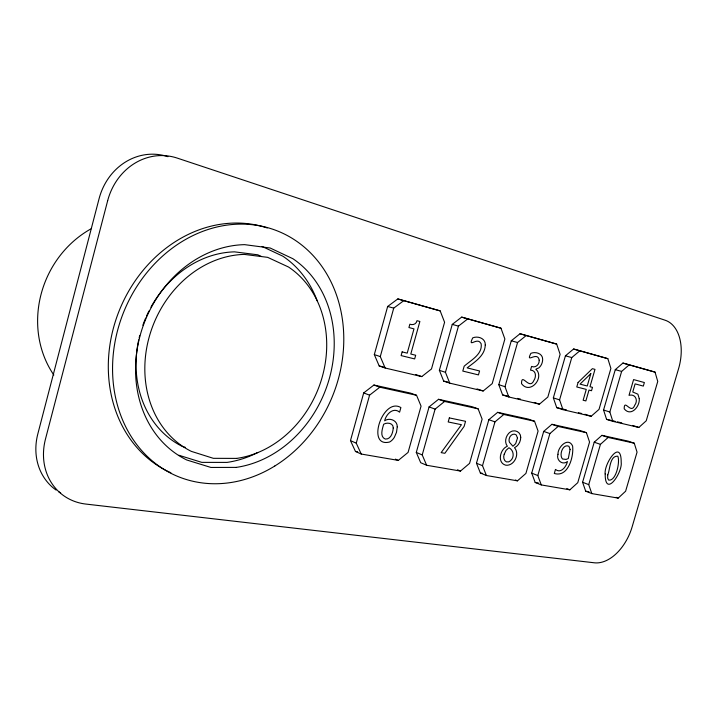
<?xml version="1.0" encoding="UTF-8"?>
<svg xmlns="http://www.w3.org/2000/svg" width="717" height="717" viewBox="0 0 717 717"><rect width="100%" height="100%" fill="white"/><g stroke="black" fill="none" stroke-linecap="round" stroke-linejoin="round"><path stroke-width="1.08" d="M350.47 440.623L363.698 392.925L373.907 385.029L410.545 393.113L416.541 395.282L421.058 406.136L408.081 452.409L398.302 460.404L361.243 454.04L355.462 451.45L350.47 440.623L356.25 443.16L361.243 454.04M374.319 354.601L387.664 306.464L397.81 298.935L440.175 310.891L444.585 322.265L431.491 368.95L421.775 376.595L385.154 368.018L379.194 365.966L374.319 354.601L380.279 356.591L385.154 368.018M356.25 443.16L369.578 395.166L379.822 387.198L416.541 395.282M380.279 356.591L393.732 308.14L403.913 300.557M416.29 452.427L429.08 406.906L438.544 399.297L472.019 406.682L478.131 408.842L482.12 419.14L469.563 463.37L460.484 471.069L426.624 465.261L420.7 462.707L416.29 452.427L422.223 454.928L426.624 465.261M439.36 370.322L452.257 324.398L461.658 317.12L500.986 328.216L504.876 338.998L492.212 383.604L483.195 390.98L449.756 383.147L443.662 381.094L439.36 370.322L445.454 372.32L449.756 383.147M422.223 454.928L435.102 409.129L444.594 401.457L478.131 408.842M445.454 372.32L458.45 326.11L467.878 318.787M476.473 463.227L488.851 419.678L497.652 412.338L528.366 419.113L534.541 421.255L538.082 431.069L525.919 473.426L517.459 480.838L486.404 475.514L480.381 473.014L476.473 463.227L482.505 465.683L486.404 475.514M498.799 384.697L511.284 340.781L520.022 333.755L556.67 344.088L560.111 354.332L547.851 397.039L539.444 404.164L508.792 396.976L502.608 394.933L498.799 384.697L504.992 386.696L508.792 396.976M482.505 465.683L494.972 421.883L503.8 414.489L534.541 421.255M504.992 386.696L517.566 342.52L526.332 335.439M531.709 473.13L543.71 431.401L551.92 424.312L580.187 430.55L586.407 432.674L589.553 442.03L577.768 482.675L569.854 489.828L541.272 484.925L535.187 482.469L531.709 473.13L537.813 475.55L541.272 484.925M553.345 397.881L565.435 355.811L573.591 349.009L607.846 358.67L610.893 368.43L599.018 409.389L591.158 416.272L562.953 409.667L556.724 407.632L553.345 397.881L559.583 399.871L562.953 409.667M537.813 475.55L549.885 433.579L558.122 426.445L586.407 432.674M559.583 399.871L571.763 357.568L579.936 350.721M582.589 482.263L594.223 442.201L601.913 435.344L628.02 441.107L634.258 443.205L637.054 452.149L625.618 491.208L618.197 498.118L591.812 493.592L585.69 491.19L582.589 482.263L588.729 484.629L591.812 493.592M603.562 410.025L615.285 369.649L622.921 363.062L655.042 372.123L657.749 381.435L646.232 420.789L638.865 427.449L612.829 421.354L606.564 419.337L603.562 410.025L609.835 412.006L612.829 421.354M588.729 484.629L600.434 444.352L608.141 437.451L634.258 443.205M609.835 412.006L621.63 371.415L629.284 364.783M355.462 451.45L357.64 451.827M480.381 473.014L482.523 473.381M535.187 482.469L538.485 483.043M585.69 491.19L588.989 491.754M379.194 365.966L383.496 366.97M443.662 381.094L447.973 382.107M502.608 394.933L508.945 396.42M517.396 398.401L520.56 399.145M556.724 407.632L566.475 409.927M578.404 412.723L581.657 413.485M606.564 419.337L615.24 421.372M617.418 421.883L621.756 422.896M440.175 310.891L397.81 298.935M500.986 328.216L461.658 317.12M556.67 344.088L520.022 333.755M607.846 358.67L573.591 349.009M655.042 372.123L622.921 363.062M387.664 306.464L393.732 308.14M452.257 324.398L458.45 326.11M511.284 340.781L517.566 342.52M565.435 355.811L571.763 357.568M615.285 369.649L621.63 371.415M178.856 455.25L201.818 462.375L227.02 462.402A112.784 96.069 -67.8 0 0 257.69 452.535M185.389 447.39L182.333 446.422A103.275 87.949 -67.8 0 1 138.704 339.894M632.6 425.441L638.865 427.449M584.911 414.247L591.158 416.272M534.264 402.461L539.444 404.164M477.047 388.928L483.195 390.98M601.913 435.344L608.141 437.451M415.735 374.543L421.775 376.595M551.92 424.312L558.122 426.445M594.223 442.201L600.434 444.352M497.652 412.338L503.8 414.489M543.71 431.401L549.885 433.579M438.544 399.297L444.594 401.457M488.851 419.678L494.972 421.883M373.907 385.029L379.822 387.198M429.08 406.906L435.102 409.129M363.698 392.925L369.578 395.166M616.154 497.329L618.197 498.118M566.797 488.609L569.854 489.828M515.433 480.014L517.459 480.838M457.491 469.805L460.484 471.069M395.372 459.113L398.302 460.404M261.445 256.498L257.779 254.804L234.54 251.855A103.275 87.949 -67.8 0 0 150.946 307.208M262.099 246.46L282.883 256.211A112.784 96.069 -67.8 0 1 317.201 300.826M53.838 375.018A98.31 89.168 -66.7 0 1 90.862 228.929M170.87 472.754A131.668 112.228 -67.7 0 1 118.897 311.492A131.668 112.228 -67.7 0 1 267.253 227.961M60.667 492.884A59.645 52.251 -51.2 0 1 58.812 491.826M56.123 490.078A59.645 52.251 -51.2 0 1 37.831 433.893L99.071 198.734A59.735 54.098 -82.7 0 1 167.948 156.682M139.179 337.77A103.275 87.949 -67.8 0 1 139.698 335.664M142.871 325.213A103.275 87.949 -67.8 0 1 145.676 318.016M146.564 316A103.275 87.949 -67.8 0 1 148.921 311.044M570.087 449.398L568.321 458.53L566.089 459.418L562.522 458.988C558.767 455.089 562.827 443.357 568.948 446.288L570.087 449.398M539.193 360.176C539.569 364.218 535.733 368.341 531.584 366.432L530.526 370.115C536.28 370.304 536.415 376.837 533.851 380.53C529.343 390.801 521.447 371.791 521.537 383.658C529.567 394.511 543.54 379.463 537.078 370.438C533.52 368.592 538.763 368.843 539.56 367.212C541.64 365.07 542.706 362.085 542.661 359.118C542.581 353.347 535.456 351.411 530.885 353.338C525.552 363.734 535.904 352.208 538.736 358.509L539.193 360.176M397.254 426.848L396.501 432.324L394.377 437.253A11.884 9.016 -67.7 0 1 389.654 441.986C365.607 448.161 382.797 396.644 400.884 407.579L399.602 412.158C393.194 406.718 385.97 414.489 384.644 420.798C389.537 417.24 397.505 420.395 397.254 426.848M520.73 437.325C520.73 441.555 518.391 445.884 514.501 447.722C520.103 453.906 514.259 466.202 505.826 465.216C496.756 462.931 500.099 448.896 507.349 446.27C504.418 442.434 505.521 436.922 508.568 433.507A9.832 6.838 -69.7 0 1 512.637 430.998C516.634 429.922 520.883 433.14 520.73 437.325M393.239 428.013C392.943 432.53 390.98 439.458 385.307 439.073C379.481 436.707 382.403 428.73 383.685 424.231C387.108 422.107 393.499 422.976 393.239 428.013M485.266 345.011C484.97 355.802 474.708 361.977 467.126 367.884L479.565 370.976L478.454 374.91L462.788 371.065L464.168 366.199C470.872 360.221 482.756 354.323 481.143 343.712L480.067 342.296C476.258 337.904 467.627 348.363 472.736 337.859C478.024 335.655 485.732 338.442 485.266 345.011M558.005 454.273C555.935 459.982 562.46 465.727 567.443 461.515C566.358 466.489 560.954 474 555.469 469.429L554.304 473.471C568.205 477.701 573.941 456.505 572.596 445.992C568.249 436.456 557.485 447.229 558.005 454.273M607.756 474.851L607.658 478.185L608.643 480.103C616.181 481.394 620.232 461.506 617.803 456.2C609.62 455.519 610.176 469.492 607.756 474.851M639.241 398.616C640.111 406.333 630.951 417.258 624.202 408.815C624.122 398.025 631.077 415.098 634.715 405.257C638.345 400.615 635.558 393.499 629.015 395.327L633.595 379.589L644.368 382.537L643.328 386.096L635.11 383.873L632.752 391.984L637.879 394.189L639.241 398.616M605.175 473.955C605.103 498.7 622.571 472.36 621.2 462.465C621.343 437.451 603.795 463.917 605.175 473.955M517.495 438.096L515.684 443.608L512.96 446.261L509.536 442.38A4.902 3.415 -69.8 0 1 509.366 438.293C509.957 435.3 513.489 432.871 516.24 434.914L517.495 438.096M504.212 454.255C502.823 457.41 504.284 463.119 508.703 461.873C514.564 459.283 514.672 450.626 508.936 447.749L506.068 450.348L504.212 454.255M107.658 200.733L45.494 439.01A60.407 52.646 -51.7 0 0 85.852 504.069L594.312 562.791A42.034 26.654 -68.4 0 0 632.179 526.708L678.614 368.565A42.491 27.058 -73.8 0 0 665.17 320.239L177.198 158.081A60.506 54.528 -82.2 0 0 107.658 200.733M402.138 351.886L401.108 355.587L414.659 358.921L415.681 355.256L410.787 354.037L419.875 321.476L416.998 320.687C416.389 324.111 412.858 325.375 409.855 324.209L408.923 327.535L413.978 328.879L407.211 353.149L402.138 351.886M449.335 417.912L448.188 421.963L461.443 424.697L441.152 452.633L444.854 453.305L464.114 426.409L465.557 421.3L449.335 417.912M578.081 382.484L576.782 386.974L586.264 389.394L583.127 400.247L585.87 400.92L588.998 390.093L591.516 390.729L592.493 387.35L589.983 386.705L594.985 369.38L592.376 368.672L578.081 382.484M590.817 373.638L587.241 385.997L580.026 384.133L590.817 373.638M236.278 467.394L210.906 467.448L186.77 459.991A114.191 96.652 -67.8 0 1 140.039 335.87A114.191 96.652 -67.8 0 1 244.64 244.649L270.184 248.019L292.939 258.738A114.191 96.652 -67.8 0 1 329.641 377.447A114.191 96.652 -67.8 0 1 236.278 467.394M236.619 458.405L213.37 458.324L191.314 451.369A104.557 88.478 -67.8 0 1 148.948 337.904A104.557 88.478 -67.8 0 1 244.273 254.401L267.665 257.349L288.557 267.038A104.557 88.478 -67.8 0 1 322.516 375.959A104.557 88.478 -67.8 0 1 236.619 458.405M274.799 466.005A132.484 112.569 -67.8 0 0 296.497 241.154A132.484 112.569 -67.8 0 0 113.232 354.655A132.484 112.569 -67.8 0 0 274.799 466.005"/></g></svg>
